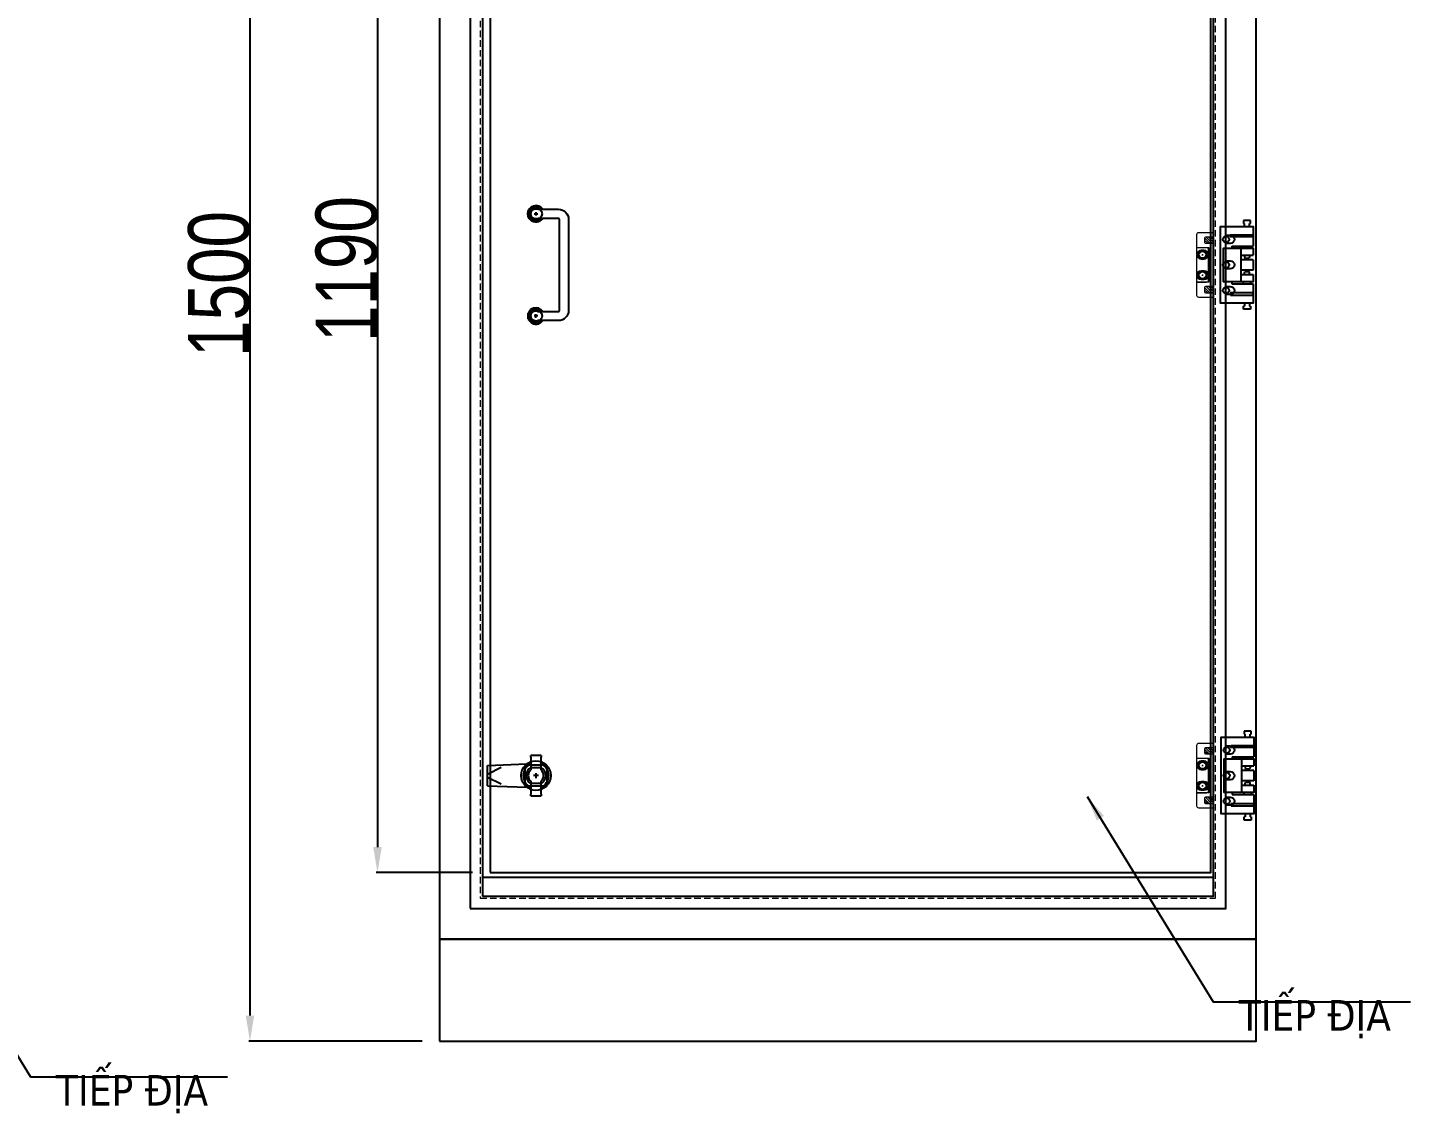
# Model space of a CAD drawing. Header units: inches. Extents: x 21 to 136330, y 8 to 58290.
# Drawn here: x 3099 to 4453, y 33493 to 34556 of the extents above; entities that cross this region are included whole.
import ezdxf

# ---------------------------------------------------------------- set-up
doc = ezdxf.new("R2010")
doc.units = ezdxf.units.IN
doc.header["$MEASUREMENT"] = 0
doc.linetypes.add('HIDDEN', pattern=[9.524999999999999, 6.35, -3.175])
doc.linetypes.add('HIDDEN2', pattern=[4.7624999999999975, 3.174999999999998, -1.587499999999999])
doc.layers.add('0 TĂNG CỨNG', color=7, linetype='Continuous', lineweight=15)
doc.layers.add('@.0.DM. NÉT ĐỨT', color=8, linetype='HIDDEN', lineweight=9)
for name, color, linetype, transparency in [('@.0.DM. KÍCH THƯỚC', 8, 'Continuous', 0.2), ('@.0.DM. KÍCH THƯỚC @ 1', 8, 'Continuous', 0.2), ('@.DM. KÍCH THƯỚC', 8, 'Continuous', 0.2), ('@.DM. KÍCH THƯỚC @ 1', 8, 'Continuous', 0.2)]:
    doc.layers.add(name, color=color, linetype=linetype, transparency=transparency)
doc.layers.add('@.0.DM. NÉT CHÍNH', color=7, linetype='Continuous')
doc.layers.add('@.DM. THIẾT BỊ', color=7, linetype='Continuous')
doc.styles.add('Note Text (ISO)', font='tahoma.ttf')
doc.styles.add('roman', font='roman.shx', dxfattribs={"width": 0.8})
doc.dimstyles.new('Kích thước Duy Mạnh', dxfattribs={"dimtxt": 30, "dimasz": 25, "dimexe": 1.25, "dimexo": 20, "dimtad": 1, "dimdec": 1, "dimtxsty": 'roman', "dimcen": 2.5, "dimclrd": 8, "dimclre": 8, "dimclrt": 2, "dimadec": 0, "dimazin": 0, "dimtfac": 1, "dimtdec": 1, "dimtix": 1, "dimtmove": 0, "dimatfit": 3, "dimfxl": 1, "dimtfillclr": 1, "dimarcsym": 0})

# ---------------------------------------------------------------- blocks, each defined once
blk = doc.blocks.new('*D511')
at = {"layer": '@.DM. KÍCH THƯỚC', "color": 8, "lineweight": -2, "transparency": 16777216}
for p, q in [((3535.128969941204, 34918.71779193419), (3440.662331557767, 34918.71779193419)), ((3535.128969941204, 33728.7177919342), (3440.662331557767, 33728.7177919342))]:
    blk.add_line(p, q, dxfattribs=at)
at = {"layer": '@.DM. KÍCH THƯỚC', "lineweight": -2, "transparency": 16777216}
blk.add_line((3441.912331557767, 34893.71779193419), (3441.912331557767, 33753.7177919342), dxfattribs=at)
at = {"layer": '@.DM. KÍCH THƯỚC', "transparency": 16777216}
for points in [[(3437.7456648911, 34893.71779193419), (3446.078998224433, 34893.71779193419), (3441.912331557767, 34918.71779193419)], [(3437.745664891101, 33753.7177919342), (3446.078998224434, 33753.7177919342), (3441.912331557767, 33728.7177919342)]]:
    blk.add_solid(points, dxfattribs=at)
at = {"layer": 'Defpoints', "color": 0, "transparency": 16777216}
for p in [(3555.128969941204, 34918.71779193419), (3441.912331557767, 33728.7177919342), (3555.128969941204, 33728.7177919342)]:
    blk.add_point(p, dxfattribs=at)
at = {"layer": '@.DM. KÍCH THƯỚC', "color": 2, "transparency": 16777216, "insert": (3381.287331557776, 34248.28922050561), "char_height": 60, "attachment_point": 1, "rotation": 90, "style": 'roman'}
blk.add_mtext('1190', dxfattribs=at)
blk = doc.blocks.new('*D517')
at = {"layer": '@.DM. KÍCH THƯỚC', "color": 8, "lineweight": -2, "transparency": 16777216}
for p, q in [((3483.128969941204, 35063.59472593247), (3315.788118309115, 35063.59472593247)), ((3485.699680619323, 33563.71779193418), (3315.788118309116, 33563.71779193418))]:
    blk.add_line(p, q, dxfattribs=at)
at = {"layer": '@.DM. KÍCH THƯỚC', "lineweight": -2, "transparency": 16777216}
blk.add_line((3317.038118309115, 35038.59472593247), (3317.038118309116, 33588.71779193418), dxfattribs=at)
at = {"layer": '@.DM. KÍCH THƯỚC', "transparency": 16777216}
for points in [[(3312.871451642449, 35038.59472593247), (3321.204784975782, 35038.59472593247), (3317.038118309115, 35063.59472593247)], [(3312.871451642449, 33588.71779193418), (3321.204784975782, 33588.71779193418), (3317.038118309116, 33563.71779193418)]]:
    blk.add_solid(points, dxfattribs=at)
at = {"layer": 'Defpoints', "color": 0, "transparency": 16777216}
for p in [(3503.128969941204, 35063.59472593247), (3317.038118309116, 33563.71779193418), (3505.699680619323, 33563.71779193418)]:
    blk.add_point(p, dxfattribs=at)
at = {"layer": '@.DM. KÍCH THƯỚC', "color": 2, "transparency": 16777216, "insert": (3256.413118309124, 34233.65625893331), "char_height": 60, "attachment_point": 1, "rotation": 90, "style": 'roman'}
blk.add_mtext('1500', dxfattribs=at)
blk = doc.blocks.new('HL011-1-6')
at = {"color": 8}
for p, q in [((29.5, 81), (22.5, 81)), ((22.5, 81), (22.5, 78)), ((23.5, 77.99999999999272), (22.5, 78)), ((23.5, 75), (22.5, 75)), ((23.5, 75), (23.5, 78)), ((29.5, 78), (28.5, 77.99999999999272)), ((28.5, 75), (28.5, 78)), ((28.5, 75), (29.5, 75)), ((29.5, 78), (29.5, 81)), ((11, 56), (11, 54)), ((11, 56), (32, 56)), ((22.5, 56), (22.5, 54)), ((29.5, 54), (29.5, 56)), ((20, 54), (20, 21)), ((20, 47), (32, 47)), ((32, 42.5), (20, 42.5)), ((23.10000000000582, 47), (24, 44)), ((24, 44), (28, 44)), ((28.89999999999418, 47), (28, 44)), ((32, 32.5), (20, 32.5)), ((20, 28), (32, 28)), ((23.09999999999127, 28), (24, 31)), ((24, 31), (28, 31)), ((28.90000000000873, 28), (28, 31)), ((11.00000000001455, 21), (11.00000000001455, 19)), ((11, 19), (32, 19)), ((22.5, 19), (22.5, 21)), ((29.5, 21), (29.5, 19)), ((23.5, 0), (22.5, 0)), ((23.5, 0), (23.5, -3)), ((28.5, 0), (28.5, -3)), ((28.5, 0), (29.5, 0)), ((22.5, -6), (22.5, -3)), ((23.5, -2.999999999992724), (22.5, -3)), ((29.5, -6), (22.5, -6)), ((29.5, -3), (28.5, -2.999999999992724)), ((29.5, -3), (29.5, -6))]:
    blk.add_line(p, q, dxfattribs=at)
for points in [[(32, 19), (32, 0), (0, 0), (0, 75), (32, 75), (32, 56)], [(32, 28), (32, 21), (3, 21), (3, 54), (32, 54), (32, 47)], [(32, 42.5), (32, 32.5)]]:
    blk.add_lwpolyline(points, dxfattribs=at)
for points in [[(10, 67), (32, 67), (32, 65), (10, 65)], [(10, 8), (32, 8), (32, 10), (10, 10)]]:
    blk.add_lwpolyline(points, close=True, dxfattribs=at)
for centre in [(5.5, 62.5), (5.5, 37.5), (5.5, 12.5)]:
    blk.add_circle(centre, 3, dxfattribs=at)
blk = doc.blocks.new('MS722')
at = {"layer": '@.DM. THIẾT BỊ', "color": 4}
for p, q in [((-5, 37.8176882143016), (-5, 39.5)), ((5, 39.5), (-5, 39.5)), ((-5, 37.8176882143016), (-5, 27.25)), ((-5, 27.25), (-5, 25.3401699437527)), ((5, 27.25), (-5, 27.25)), ((5, 39.5), (5, 37.8176882143016)), ((5, 27.25), (5, 37.8176882143016)), ((5, 25.3401699437527), (5, 27.25)), ((-5, 14.1598300562473), (-5, 12.25)), ((5, 12.25), (5, 14.1598300562473)), ((-5, 12.25), (-5, 1.682311785698399)), ((-5, 12.25), (5, 12.25)), ((-5, 0), (-5, 1.682311785698399)), ((-5, 0), (5, 0)), ((5, 1.682311785698399), (5, 12.25)), ((5, 1.682311785698399), (5, 0))]:
    blk.add_line(p, q, dxfattribs=at)
for radius, start, end in [(12.5, 113.5781784794563, 246.4218215205437), (12.5, 293.5781784794563, 66.4218215205437), (7.499999999999999, 131.8103148933638, 228.1896851066361), (7.5, 311.8103148933638, 48.18968510663615)]:
    blk.add_arc((0, 19.75), radius, start, end, dxfattribs=at)
at = {"layer": '@.DM. THIẾT BỊ', "color": 9}
for start, end in [(121.7568638579268, 238.2431361420731), (301.7568638579268, 58.24313614207315)]:
    blk.add_arc((0, 19.75), 9.5, start, end, dxfattribs=at)
blk = doc.blocks.new('KTRONG')
at = {"layer": '@.DM. THIẾT BỊ', "color": 8}
for p, q in [((-47.49999999988358, 10), (-8.87493965390604, 11.46671034500469)), ((-47.49999999988358, -10), (-47.49999999988358, 10)), ((-47.49999999988358, 1.376220337115228), (-34.11467840371188, 8.14073011756409)), ((-47.49999999988358, -1.376220337115228), (-34.11467840371188, -8.140730117680505)), ((-47.49999999988358, -10), (-8.87493965390604, -11.46671034500469))]:
    blk.add_line(p, q, dxfattribs=at)
at = {"layer": '@.DM. THIẾT BỊ', "color": 1, "ltscale": 10}
blk.add_line((0, 2.5), (0, -2.5), dxfattribs=at)
at = {"layer": '@.DM. THIẾT BỊ', "color": 8}
blk.add_lwpolyline([(10.5, 7.5), (10.5, -7.5, -0.414213562373095), (7.5, -10.5), (-7.5, -10.5, -0.414213562373095), (-10.5, -7.5), (-10.5, 7.5, -0.414213562373095), (-7.5, 10.5), (7.5, 10.5, -0.414213562373095)], format="xyb", close=True, dxfattribs=at)
at = {"layer": '@.DM. THIẾT BỊ', "color": 1, "ltscale": 10}
blk.add_lwpolyline([(2.5, 0), (-2.5, 0)], dxfattribs=at)
at = {"layer": '@.DM. THIẾT BỊ', "color": 8}
blk.add_circle((0, 0), 14.4999999998866, dxfattribs=at)
blk.add_blockref('MS722', (0, -19.75), dxfattribs=at)
blk = doc.blocks.new('*U60')
h = blk.add_hatch()
h.set_pattern_fill('ANGLE', color=140, scale=0.1, style=0)
h.set_pattern_definition([(0, (-14333.92484547246, -6471.276466056303), (0, 0.6985000000000001), [0.508, -0.1905]), (90, (-14333.92484547246, -6471.276466056303), (-0.6985000000000001, 4.277078946022132e-17), [0.508, -0.1905])])
edge = h.paths.add_edge_path()
edge.add_line((6.614378277656897, 112.5000000000023), (3.162277660167774, 112.499999999996))
edge.add_arc((-1.719957509749293e-12, 107.9999999999969), 5.499999999999897, 54.90319877240046, 305.0968012275995)
edge.add_line((3.162277660167774, 103.4999999999978), (6.614378277656897, 103.4999999999914))
edge.add_arc((-8.881784197001252e-16, 107.9999999999969), 7.999999999999283, 34.22886632786327, 325.77113367213667, ccw=False)
h = blk.add_hatch()
h.set_pattern_fill('ANGLE', color=140, scale=0.1, style=0)
h.set_pattern_definition([(0, (-14333.92484547246, -6571.276466056303), (0, 0.6985000000000001), [0.508, -0.1905]), (90, (-14333.92484547246, -6571.276466056303), (-0.6985000000000001, 4.277078946022132e-17), [0.508, -0.1905])])
edge = h.paths.add_edge_path()
edge.add_line((6.614378277658716, 12.50000000000233), (3.162277660169593, 12.49999999999596))
edge.add_arc((6.821210263296962e-13, 7.999999999996874), 5.499999999999561, 54.90319877240542, 305.0968012275946)
edge.add_line((3.162277660169593, 3.499999999997783), (6.614378277658716, 3.499999999991417))
edge.add_arc((2.501110429875553e-12, 7.999999999996874), 7.999999999998719, 34.228866327866115, 325.77113367213394, ccw=False)
at = {"color": 140}
for p, q in [((-1.13686837721616e-12, 109.6897598192959), (-1.13686837721616e-12, 106.3102401806996)), ((-1.689759819298388, 107.9999999999969), (1.689759819297933, 107.9999999999969)), ((1.689759819299752, 7.999999999997783), (-1.68975981929475, 7.999999999997783)), ((2.501110429875553e-12, 6.310240180698713), (2.501110429875553e-12, 9.689759819295034))]:
    blk.add_line(p, q, dxfattribs=at)
for points in [[(6.614378277656897, 112.5000000000023), (3.162277660167774, 112.499999999996, 1.924950591149143), (3.162277660167774, 103.4999999999978), (6.614378277656897, 103.4999999999914, -3.247639617252991)], [(2.179449471769431, 12.49999999999596), (22.00000000000068, 12.49999999999596, 0.414213562373095), (23.00000000000068, 13.49999999999778), (22.99999999999886, 102.4999999999969, 0.4142135623730379), (21.99999999999886, 103.4999999999969), (2.179449471769431, 103.4999999999969, -1.595433215948731), (2.179449471769431, 112.4999999999969), (21.99999999999886, 112.4999999999969, -0.4142135623730893), (31.99999999999886, 102.4999999999969), (32.00000000000068, 13.49999999999596, -0.4142135623729885), (22.00000000000068, 3.499999999995964), (2.179449471769431, 3.499999999995964, -1.595433215947328)]]:
    blk.add_lwpolyline(points, format="xyb", close=True, dxfattribs=at)
for points in [[(-1.000000000001137, 113.408326913193), (-1.000000000001137, 112.898979485563)], [(0.9999999999988631, 112.898979485563), (0.9999999999988631, 113.408326913193)], [(-1.000000000001137, 102.5916730868008), (-1.000000000001137, 103.1010205144308)], [(0.9999999999988631, 103.1010205144308), (0.9999999999988631, 102.5916730868008)], [(-1.000000000001137, 13.40832691319298), (-1.000000000001137, 12.89897948556296)], [(-1.000000000001137, 2.591673086800768), (-1.000000000001137, 3.101020514430786)], [(0.9999999999988631, 12.89897948556296), (0.9999999999988631, 13.40832691319298)], [(0.9999999999988631, 3.101020514430786), (0.9999999999988631, 2.591673086800768)]]:
    blk.add_lwpolyline(points, dxfattribs=at)
for centre, radius, start, end in [((-1.13686837721616e-12, 107.9999999999969), 8, 34.22886632784793, 325.7711336721521), ((-1.13686837721616e-12, 107.9999999999969), 5.5, 54.90319877239938, 305.0968012276006), ((2.501110429875553e-12, 7.999999999997783), 8, 34.22886632780683, 325.7711336721932), ((2.501110429875553e-12, 7.999999999997783), 5.5, 54.90319877237136, 305.0968012276286)]:
    blk.add_arc(centre, radius, start, end, dxfattribs=at)
blk = doc.blocks.new('BL012-FRONT')
at = {"layer": '0 TĂNG CỨNG'}
h = blk.add_hatch(dxfattribs=at)
h.set_pattern_fill('ANSI31', color=2, scale=0.5, angle=90, style=0)
h.set_pattern_definition([(135, (-85095.06188197459, -23179.31246862375), (-1.122532015133644, -1.122532015133644), [])])
edge = h.paths.add_edge_path()
edge.add_line((-0.3500000000058208, 52.74923828499595), (7.25, 52.74923828499595))
edge.add_line((7.25, 52.74923828499595), (7.25, 58.75076171500405))
edge.add_line((7.25, 58.75076171500405), (-0.3500000000058208, 58.75076171500405))
edge.add_arc((-0.3500000000058208, 57.75076171500405), 1, 90, 180)
edge.add_line((-1.350000000005821, 57.75076171500405), (-1.350000000005821, 53.74923828499595))
edge.add_arc((-0.3500000000058208, 53.74923828499595), 1, 180, 270)
h = blk.add_hatch(dxfattribs=at)
h.set_pattern_fill('ANSI31', color=2, scale=0.5, angle=90, style=0)
h.set_pattern_definition([(135, (-85095.06188197459, -23227.81246862373), (-1.122532015133644, -1.122532015133644), [])])
edge = h.paths.add_edge_path()
edge.add_line((-0.3500000000058208, 4.249238285010506), (7.25, 4.249238285010506))
edge.add_line((7.25, 4.249238285010506), (7.25, 10.2507617150186))
edge.add_line((7.25, 10.2507617150186), (-0.3500000000058208, 10.2507617150186))
edge.add_arc((-0.3500000000058208, 9.250761715018598), 1, 90, 180)
edge.add_line((-1.350000000005821, 9.250761715018598), (-1.350000000005821, 5.249238285010506))
edge.add_arc((-0.3500000000058208, 5.249238285010506), 1, 180, 270)
at = {"color": 2, "linetype": 'HIDDEN2'}
blk.add_line((7.25, 4.250000000014552), (7.25, 10.25000000001455), dxfattribs=at)
at = {"layer": '0 TĂNG CỨNG', "color": 8}
for p, q in [((-4.101008270241437, 41.5), (-2.798991729752743, 41.5)), ((-3.44999999999709, 42.15100827024071), (-3.44999999999709, 40.84899172975929)), ((-4.101008270241437, 21.5), (-2.798991729752743, 21.5)), ((-3.44999999999709, 22.15100827024071), (-3.44999999999709, 20.84899172975929))]:
    blk.add_line(p, q, dxfattribs=at)
at = {"layer": '0 TĂNG CỨNG', "color": 1}
blk.add_lwpolyline([(-9.25, 14.54999999999927), (-9.25, 2, 0.414213562373095), (-7.25, 0), (7.25, 0), (7.25, 63), (-7.25, 63, 0.414213562373095), (-9.25, 61), (-9.25, 48.45000000000073), (2.789921814575791, 48.45000000000073), (2.789921814575791, 14.54999999999927)], format="xyb", close=True, dxfattribs=at)
at = {"layer": '0 TĂNG CỨNG', "color": 2}
for points in [[(-0.3500000000058208, 52.74923828499595), (7.25, 52.74923828499595), (7.25, 58.75076171500405), (-0.3500000000058208, 58.75076171500405, 0.414213562373095), (-1.350000000005821, 57.75076171500405), (-1.350000000005821, 53.74923828499595, 0.414213562373095)], [(-0.3500000000058208, 4.249238285010506), (7.25, 4.249238285010506), (7.25, 10.2507617150186), (-0.3500000000058208, 10.2507617150186, 0.414213562373095), (-1.350000000005821, 9.250761715018598), (-1.350000000005821, 5.249238285010506, 0.414213562373095)]]:
    blk.add_lwpolyline(points, format="xyb", close=True, dxfattribs=at)
at = {"layer": '0 TĂNG CỨNG', "color": 22}
blk.add_lwpolyline([(-9.25, 14.75), (0.5500000000029104, 14.75, 0.414213562373095), (2.55000000000291, 16.75), (2.55000000000291, 46.25, 0.414213562373095), (0.5500000000029104, 48.25), (-9.25, 48.25)], format="xyb", close=True, dxfattribs=at)
at = {"layer": '0 TĂNG CỨNG', "color": 61}
for centre in [(-3.44999999999709, 41.50000000000728), (-3.44999999999709, 21.50000000000728)]:
    blk.add_circle(centre, 4, dxfattribs=at)
at = {"layer": '0 TĂNG CỨNG', "color": 8}
for centre in [(-3.44999999999709, 41.5), (-3.44999999999709, 21.5)]:
    blk.add_circle(centre, 3.19999999999709, dxfattribs=at)

msp = doc.modelspace()

# ---------------------------------------------------------------- linework, layer by layer
at = {"layer": '@.0.DM. NÉT CHÍNH'}
for p, q in [((3586.628969941202, 33816.21779193418), (3586.628969941202, 33831.21779193418)), ((3589.628969941202, 33834.21779193418), (3604.628969941202, 33834.21779193418)), ((3607.628969941202, 33831.21779193418), (3607.628969941202, 33816.21779193418)), ((3604.628969941202, 33813.21779193418), (3589.628969941202, 33813.21779193418))]:
    msp.add_line(p, q, dxfattribs=at)
for points in [[(3502.628969941202, 33663.71779193417), (4302.628969941202, 33663.71779193417), (4302.628969941202, 34998.65448254166), (3502.628969941202, 34998.65448254166)], [(3532.628969941202, 33693.71779193417), (4272.628969941202, 33693.71779193417), (4272.628969941202, 34953.65448254166), (3532.628969941202, 34953.65448254166)], [(3544.628969941202, 33705.71779193417), (4260.628969941202, 33705.71779193417), (4260.628969941202, 34941.65448254166), (3544.628969941202, 34941.65448254166)], [(3544.628969941202, 33724.21779193418), (4260.628969941202, 33724.21779193418), (4260.628969941202, 34923.21779193418), (3544.628969941202, 34923.21779193418)], [(3502.628969941202, 33563.71779193417), (4302.628969941202, 33563.71779193417), (4302.628969941202, 33663.71779193417), (3502.628969941202, 33663.71779193417)]]:
    msp.add_lwpolyline(points, close=True, dxfattribs=at)
at = {"layer": '@.0.DM. NÉT CHÍNH', "color": 6}
msp.add_lwpolyline([(3552.128969941202, 33728.71779193418), (4258.128969941202, 33728.71779193418), (4258.128969941202, 34918.71779193418), (3552.128969941202, 34918.71779193418)], close=True, dxfattribs=at)
at = {"layer": '@.0.DM. NÉT CHÍNH'}
for points in [[(4272.628969941202, 34352.71779193416), (4277.128969941202, 34352.71779193416, -0.9999999999999999), (4277.128969941202, 34344.71779193416), (4272.628969941202, 34344.71779193416)], [(4272.628969941202, 34327.71779193416), (4277.128969941202, 34327.71779193416, -0.9999999999999999), (4277.128969941202, 34319.71779193416), (4272.628969941202, 34319.71779193416)], [(4272.628969941202, 34302.71779193416), (4277.128969941202, 34302.71779193416, -0.9999999999999999), (4277.128969941202, 34294.71779193416), (4272.628969941202, 34294.71779193416)], [(4272.628969941202, 33852.71779193416), (4277.128969941202, 33852.71779193416, -0.9999999999999999), (4277.128969941202, 33844.71779193416), (4272.628969941202, 33844.71779193416)], [(4272.628969941202, 33827.71779193416), (4277.128969941202, 33827.71779193416, -0.9999999999999999), (4277.128969941202, 33819.71779193416), (4272.628969941202, 33819.71779193416)], [(4272.628969941202, 33802.71779193416), (4277.128969941202, 33802.71779193416, -0.9999999999999999), (4277.128969941202, 33794.71779193416), (4272.628969941202, 33794.71779193416)]]:
    msp.add_lwpolyline(points, format="xyb", dxfattribs=at)
for points in [[(4248.628969941202, 34329.71779193418), (4251.628969941202, 34329.71779193418, 0.9999999999999999), (4251.628969941202, 34337.71779193418), (4248.628969941202, 34337.71779193418, 0.9999999999999999)], [(4248.628969941202, 34309.71779193418), (4251.628969941202, 34309.71779193418, 0.9999999999999999), (4251.628969941202, 34317.71779193418), (4248.628969941202, 34317.71779193418, 0.9999999999999999)], [(4248.628969941202, 33829.71779193418), (4251.628969941202, 33829.71779193418, 0.9999999999999999), (4251.628969941202, 33837.71779193418), (4248.628969941202, 33837.71779193418, 0.9999999999999999)], [(4248.628969941202, 33809.71779193418), (4251.628969941202, 33809.71779193418, 0.9999999999999999), (4251.628969941202, 33817.71779193418), (4248.628969941202, 33817.71779193418, 0.9999999999999999)]]:
    msp.add_lwpolyline(points, format="xyb", close=True, dxfattribs=at)
for centre in [(3597.128969941202, 34373.71779193418), (3597.128969941202, 34273.71779193418)]:
    msp.add_circle(centre, 5.999999999999992, dxfattribs=at)
for centre, radius, start, end in [((3589.628969941202, 33831.21779193418), 3.000000000000145, 90, 180), ((3604.628969941202, 33831.21779193418), 3.000000000000109, 0, 90), ((3589.628969941202, 33816.21779193418), 3.000000000000109, 180, 270), ((3604.628969941202, 33816.21779193418), 3.000000000000039, 270, 0)]:
    msp.add_arc(centre, radius, start, end, dxfattribs=at)
at = {"layer": '@.0.DM. NÉT ĐỨT'}
msp.add_lwpolyline([(3542.628969941202, 33703.71779193417), (4262.628969941202, 33703.71779193417), (4262.628969941202, 34943.65448254166), (3542.628969941202, 34943.65448254166)], close=True, dxfattribs=at)

# ---------------------------------------------------------------- block references
for name, p in [('*U60', (3597.128969941166, 34265.71779193421)), ('KTRONG', (3597.128969941173, 33823.71779193421))]:
    msp.add_blockref(name, p)
at = {"color": 7}
for p in [(4267.501919156916, 34286.21779193423), (4268.128969941202, 33786.21779193423)]:
    msp.add_blockref('HL011-1-6', p, dxfattribs=at)
at = {"color": 2}
for p in [(4253.378969941202, 34292.21779193421), (4253.378969941202, 33792.21779193421)]:
    msp.add_blockref('BL012-FRONT', p, dxfattribs=at)

# ---------------------------------------------------------------- texts
at = {"layer": '@.0.DM. KÍCH THƯỚC', "char_height": 30, "width": 269.4976966024988, "attachment_point": 1, "style": 'Note Text (ISO)'}
for insert in [(4285.440711126125, 33603.95626955468), (3126.990846516318, 33530.60257141596)]:
    msp.add_mtext('TIẾP ĐỊA', dxfattribs=dict(at, insert=insert))

# ---------------------------------------------------------------- dimensions: what is measured, and where the dimension line sits
at = {"layer": '@.DM. KÍCH THƯỚC @ 1', "color": 0}
for base, p1, p2, picture, middle in [((3317.038118309116, 33563.71779193418), (3503.128969941202, 35063.59472593245), (3505.699680619321, 33563.71779193417), '*D517', (3317.038118309124, 34313.65625893331)), ((3441.912331557767, 33728.7177919342), (3555.128969941202, 34918.71779193418), (3555.128969941202, 33728.71779193418), '*D511', (3441.912331557776, 34323.71779193418))]:
    dim = msp.add_linear_dim(base=base, p1=p1, p2=p2, angle=270, dimstyle='Kích thước Duy Mạnh', override={"dimscale": 1, "dimtxt": 60, "dimdec": 0, "dimclrd": 256, "dimtdec": 0, "dimtix": 1, "dimtofl": 0, "dimtmove": 0, "dimatfit": 1}, dxfattribs=at)
    dim.commit()
    dim.dimension.update_dxf_attribs({"geometry": picture, "text_midpoint": middle, "dimtype": 128})

# ---------------------------------------------------------------- leaders
at = {"layer": '@.0.DM. KÍCH THƯỚC @ 1', "annotation_type": 0, "has_hookline": 1, "hookline_direction": 0, "text_width": 167.4278038952317}
for points in [[(4136.840380983937, 33803.31574414281), (4260.440711126125, 33602.23845655585), (4285.440711126125, 33602.23845655585)], [(2978.390516374131, 33729.96204600408), (3101.990846516318, 33528.88475841712), (3126.990846516318, 33528.88475841712)]]:
    msp.add_leader(points, dimstyle='Kích thước Duy Mạnh', override={"dimscale": 1, "dimdec": 0, "dimclrd": 256, "dimtdec": 0}, dxfattribs=at)

doc.saveas('drawing.dxf')
